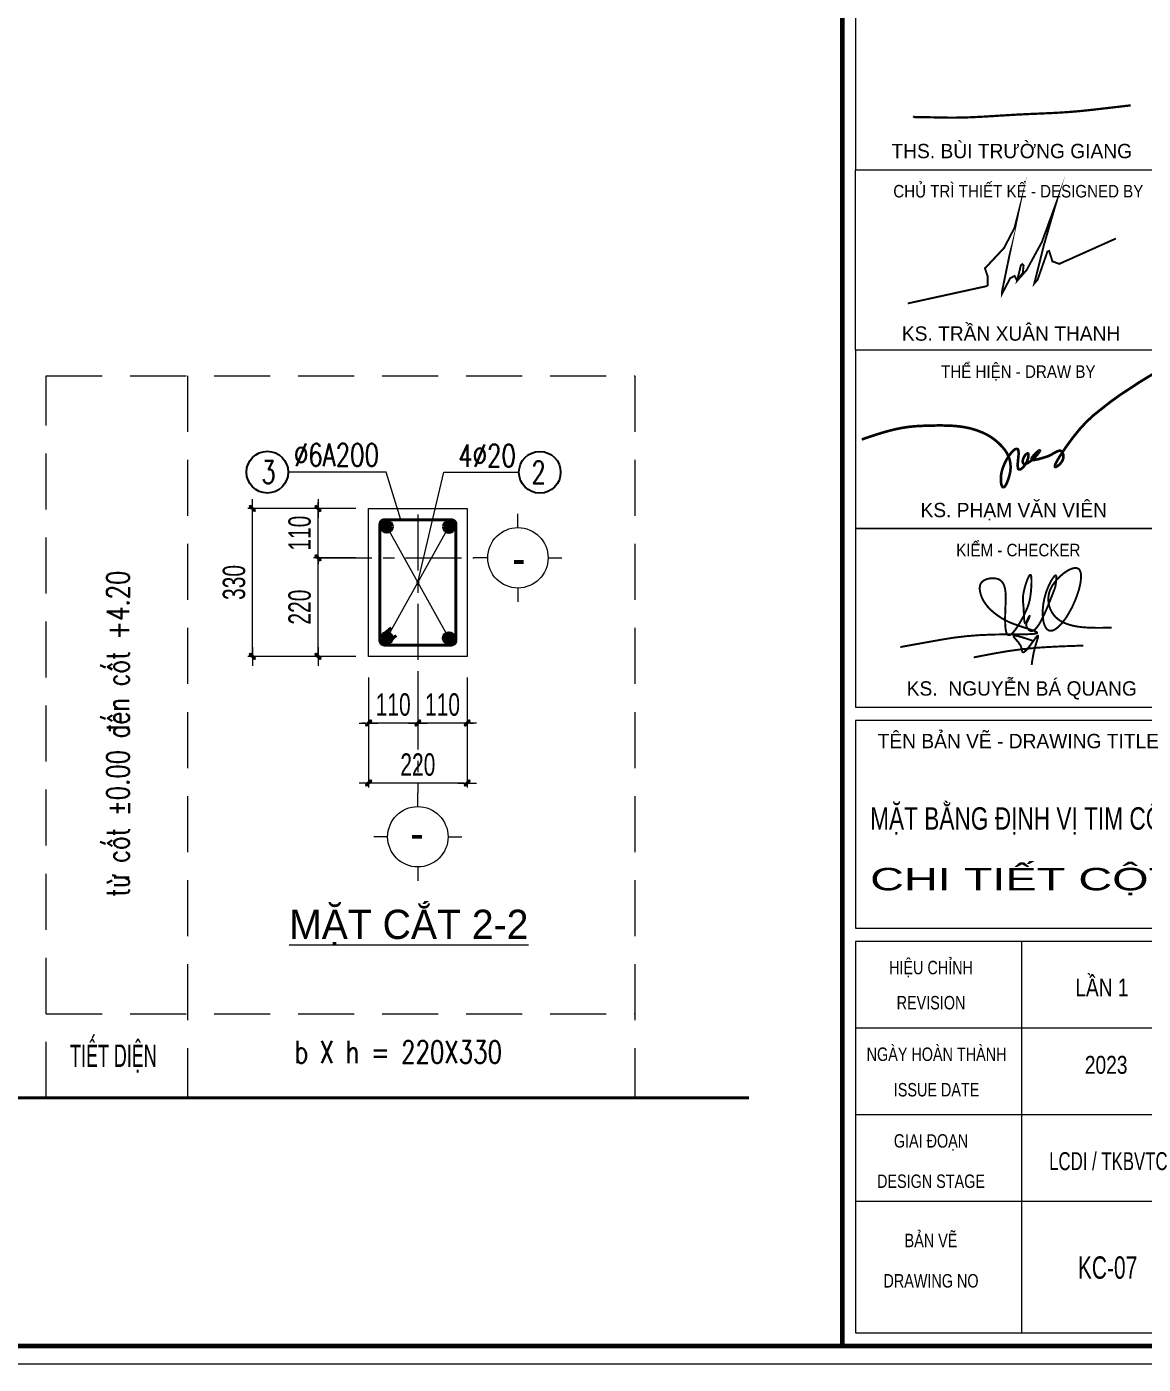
# Model space of a CAD drawing. Header units: millimetres. Extents: x -211129 to 461116, y -574633 to 115.
# Drawn here: x 74019 to 86476, y -561391 to -546468 of the extents above; entities that cross this region are included whole.
import ezdxf
from ezdxf.enums import TextEntityAlignment as Align

# ---------------------------------------------------------------- set-up
doc = ezdxf.new("R2010")
doc.units = ezdxf.units.MM
doc.header["$MEASUREMENT"] = 0
doc.header["$PDMODE"] = 32
for name, pattern in [('CENTERX2', [4, 2.5, -0.5, 0.5, -0.5]), ('DASHDOT', [1, 0.5, -0.25, 0, -0.25]), ('HIDDEN', [0.375, 0.25, -0.125])]:
    doc.linetypes.add(name, pattern=pattern)
doc.layers.get('Defpoints').update_dxf_attribs({"color": 1})
for name, color, linetype, lineweight in [('7', 7, 'Continuous', 13), ('EG Dim', 8, 'Continuous', 15), ('EG Text1', 3, 'Continuous', 20), ('EG Text2', 7, 'Continuous', 20), ('ISO', 153, 'Continuous', 13), ('Khungten_LCDI', 7, 'Continuous', 5), ('KICHTHUOC', 8, 'Continuous', 18), ('LC Dim', 8, 'Continuous', 18), ('LC ISO', 153, 'Continuous', 13), ('LC MANH DUT', 35, 'HIDDEN', 5), ('LC Net dam 1', 30, 'Continuous', 30), ('LC Net dam2', 6, 'Continuous', 40), ('LC Net dam3', 1, 'Continuous', 60), ('LC Net manh', 133, 'Continuous', 5), ('LC Net thay', 63, 'Continuous', 25), ('LC Net truc', 79, 'DASHDOT', 13), ('LC Text1', 3, 'Continuous', 20), ('LC Text2', 7, 'Continuous', 25), ('TEXT2', 7, 'Continuous', 18)]:
    doc.layers.add(name, color=color, linetype=linetype, lineweight=lineweight)
doc.styles.add('EG 1', font='VHAVANB.TTF')
doc.styles.add('EG Hai', font='VHARIALN.TTF', dxfattribs={"width": 0.7})
doc.styles.add('EG Huy', font='vnsimli.shx', dxfattribs={"width": 0.75})
doc.styles.add('HOATBIF', font='hoatbif.shx', dxfattribs={"width": 0.7})
doc.styles.add('Khungten', font='VHAVAN.TTF', dxfattribs={"width": 0.9, "height": 5000})
doc.styles.add('LC 1', font='VHAVANB.TTF')
doc.styles.add('LC 3', font='vnsimli.shx', dxfattribs={"width": 0.75})
doc.styles.add('Title', font='VHBLACK.TTF', dxfattribs={"width": 0.8})
doc.styles.add('VNAVANTH', font='VHAVANB.TTF', dxfattribs={"width": 0.6})
doc.dimstyles.new('1-100(1-40)', dxfattribs={"dimscale": 40, "dimtxt": 2.5, "dimasz": 0.35, "dimexe": 0.5, "dimexo": 0, "dimgap": 0.8, "dimtad": 1, "dimdec": 0, "dimzin": 0, "dimdsep": 46, "dimtxsty": 'HOATBIF', "dimblk1": 'DOT', "dimblk2": 'DOT', "dimsah": 1, "dimcen": -1, "dimdle": 1, "dimclrd": 256, "dimclre": 256, "dimclrt": 4, "dimadec": 3, "dimazin": 2, "dimtfac": 0.333333, "dimtdec": 0, "dimtix": 1, "dimtmove": 2, "dimatfit": 3, "dimldrblk": 'DOT', "dimfxl": 1, "dimtvp": 0.833333, "dimtolj": 1, "dimtzin": 0, "dimarcsym": 0})

# ---------------------------------------------------------------- blocks, each defined once
blk = doc.blocks.new('TIEUDE2')
at = {"layer": 'LC Text2', "color": 7, "style": 'LC 1'}
blk.add_attdef('%%UTIªU§Ò', text='', height=3.5, dxfattribs=at).set_placement((0, 0), align=Align.BOTTOM_CENTER)
blk.add_attdef('TL', text='', height=2.2, dxfattribs=at).set_placement((0, -1.8), align=Align.TOP_CENTER)
blk = doc.blocks.new('theptron1')
at = {"layer": 'LC Net dam3'}
for p, q in [((-0.5, 0), (0.5, 0)), ((-0.35, 0.35), (0.35, -0.35)), ((0.35, 0.35), (-0.35, -0.35)), ((0, 0.5), (0, -0.5))]:
    blk.add_line(p, q, dxfattribs=at)
blk.add_circle((0, 0), 0.5, dxfattribs=at)
blk = doc.blocks.new('DOT')
at = {"layer": 'LC Dim'}
blk.add_line((-3, 0), (3, 0), dxfattribs=at)
at = {"layer": 'LC Dim', "color": 4}
blk.add_line((-1, -1), (1, 1), dxfattribs=at)
blk.add_lwpolyline([(0.5, 1), (-1, -0.5), (-0.5, -1), (1, 0.5)], close=True, dxfattribs=at)
blk = doc.blocks.new('*D1258')
at = {"layer": 'Defpoints', "color": 0, "ltscale": 2, "transparency": 16777216}
for p in [(2429, -3888.6), (2597.5, -3888.6), (2597.5, -4328.6)]:
    blk.add_point(p, dxfattribs=at)
at = {"layer": 'LC Dim', "lineweight": -2, "ltscale": 2, "transparency": 16777216}
for p, q in [((2597.5, -3888.6), (2409, -3888.6)), ((2429, -4314.6), (2429, -3902.6)), ((2597.5, -4328.6), (2409, -4328.6))]:
    blk.add_line(p, q, dxfattribs=at)
at = {"layer": 'LC Dim', "lineweight": -2, "ltscale": 2, "transparency": 16777216, "xscale": 14, "yscale": 14, "zscale": 14}
for p, rotation in [((2429, -3888.6), 90), ((2429, -4328.6), 270)]:
    blk.add_blockref('DOT', p, dxfattribs=dict(at, rotation=rotation))
at = {"layer": 'LC Dim', "color": 4, "ltscale": 2, "transparency": 16777216, "insert": (2347, -4108.6), "char_height": 100, "attachment_point": 5, "rotation": 90, "style": 'HOATBIF'}
blk.add_mtext('\\A1;220', dxfattribs=at)
blk = doc.blocks.new('_Dot')
at = {"color": 0, "linetype": 'ByBlock', "lineweight": -2}
blk.add_line((-0.5, 0), (-1, 0), dxfattribs=at)
at = {"color": 0, "linetype": 'ByBlock', "const_width": 0.5}
blk.add_lwpolyline([(-0.25, 0, 1), (0.25, 0, 1)], format="xyb", close=True, dxfattribs=at)
blk = doc.blocks.new('*D1259')
at = {"layer": 'Defpoints', "color": 0, "ltscale": 2, "transparency": 16777216}
for p in [(2429, -3668.6), (2597.5, -3668.6), (2597.5, -3888.6)]:
    blk.add_point(p, dxfattribs=at)
at = {"layer": 'LC Dim', "lineweight": -2, "ltscale": 2, "transparency": 16777216}
for p, q in [((2429, -3654.6), (2429, -3640.6)), ((2597.5, -3668.6), (2409, -3668.6)), ((2429, -3888.6), (2429, -3668.6)), ((2597.5, -3888.6), (2409, -3888.6)), ((2429, -3902.6), (2429, -3916.6))]:
    blk.add_line(p, q, dxfattribs=at)
at = {"layer": 'LC Dim', "lineweight": -2, "ltscale": 2, "transparency": 16777216, "xscale": 14, "yscale": 14, "zscale": 14}
for p, rotation in [((2429, -3668.6), 270), ((2429, -3888.6), 90)]:
    blk.add_blockref('DOT', p, dxfattribs=dict(at, rotation=rotation))
at = {"layer": 'LC Dim', "color": 4, "ltscale": 2, "transparency": 16777216, "insert": (2347, -3778.6), "char_height": 100, "attachment_point": 5, "rotation": 90, "style": 'HOATBIF'}
blk.add_mtext('\\A1;110', dxfattribs=at)
blk = doc.blocks.new('*D1260')
at = {"layer": 'Defpoints', "color": 0, "ltscale": 2, "transparency": 16777216}
for p in [(2136.1, -3668.6), (2597.5, -3668.6), (2597.5, -4328.6)]:
    blk.add_point(p, dxfattribs=at)
at = {"layer": 'LC Dim', "lineweight": -2, "ltscale": 2, "transparency": 16777216}
for p, q in [((2597.5, -3668.6), (2116.1, -3668.6)), ((2136.1, -4314.6), (2136.1, -3682.6)), ((2597.5, -4328.6), (2116.1, -4328.6))]:
    blk.add_line(p, q, dxfattribs=at)
at = {"layer": 'LC Dim', "lineweight": -2, "ltscale": 2, "transparency": 16777216, "xscale": 14, "yscale": 14, "zscale": 14}
for p, rotation in [((2136.1, -3668.6), 90), ((2136.1, -4328.6), 270)]:
    blk.add_blockref('DOT', p, dxfattribs=dict(at, rotation=rotation))
at = {"layer": 'LC Dim', "color": 4, "ltscale": 2, "transparency": 16777216, "insert": (2054.1, -3998.6), "char_height": 100, "attachment_point": 5, "rotation": 90, "style": 'HOATBIF'}
blk.add_mtext('\\A1;330', dxfattribs=at)
blk = doc.blocks.new('*D1261')
at = {"layer": 'Defpoints', "color": 0, "ltscale": 2, "transparency": 16777216}
for p in [(2874.2, -4422.4), (3094.2, -4422.4), (2874.2, -4625.9)]:
    blk.add_point(p, dxfattribs=at)
at = {"layer": 'LC Dim', "lineweight": -2, "ltscale": 2, "transparency": 16777216}
for p, q in [((2874.2, -4422.4), (2874.2, -4645.9)), ((3094.2, -4422.4), (3094.2, -4645.9)), ((2860.2, -4625.9), (2846.2, -4625.9)), ((3094.2, -4625.9), (2874.2, -4625.9)), ((3108.2, -4625.9), (3122.2, -4625.9))]:
    blk.add_line(p, q, dxfattribs=at)
at = {"layer": 'LC Dim', "lineweight": -2, "ltscale": 2, "transparency": 16777216, "xscale": 14, "yscale": 14, "zscale": 14}
blk.add_blockref('DOT', (2874.2, -4625.9), dxfattribs=at)
at = {"layer": 'LC Dim', "lineweight": -2, "ltscale": 2, "transparency": 16777216, "xscale": 14, "yscale": 14, "zscale": 14, "rotation": 180}
blk.add_blockref('DOT', (3094.2, -4625.9), dxfattribs=at)
at = {"layer": 'LC Dim', "color": 4, "ltscale": 2, "transparency": 16777216, "insert": (2984.2, -4543.9), "char_height": 100, "attachment_point": 5, "style": 'HOATBIF'}
blk.add_mtext('\\A1;110', dxfattribs=at)
blk = doc.blocks.new('*D1262')
at = {"layer": 'Defpoints', "color": 0, "ltscale": 2, "transparency": 16777216}
for p in [(2654.2, -4422.4), (2874.2, -4422.4), (2654.2, -4625.9)]:
    blk.add_point(p, dxfattribs=at)
at = {"layer": 'LC Dim', "lineweight": -2, "ltscale": 2, "transparency": 16777216}
for p, q in [((2654.2, -4422.4), (2654.2, -4645.9)), ((2874.2, -4422.4), (2874.2, -4645.9)), ((2640.2, -4625.9), (2626.2, -4625.9)), ((2874.2, -4625.9), (2654.2, -4625.9)), ((2888.2, -4625.9), (2902.2, -4625.9))]:
    blk.add_line(p, q, dxfattribs=at)
at = {"layer": 'LC Dim', "lineweight": -2, "ltscale": 2, "transparency": 16777216, "xscale": 14, "yscale": 14, "zscale": 14}
blk.add_blockref('DOT', (2654.2, -4625.9), dxfattribs=at)
at = {"layer": 'LC Dim', "lineweight": -2, "ltscale": 2, "transparency": 16777216, "xscale": 14, "yscale": 14, "zscale": 14, "rotation": 180}
blk.add_blockref('DOT', (2874.2, -4625.9), dxfattribs=at)
at = {"layer": 'LC Dim', "color": 4, "ltscale": 2, "transparency": 16777216, "insert": (2764.2, -4543.9), "char_height": 100, "attachment_point": 5, "style": 'HOATBIF'}
blk.add_mtext('\\A1;110', dxfattribs=at)
blk = doc.blocks.new('*D1263')
at = {"layer": 'Defpoints', "color": 0, "ltscale": 2, "transparency": 16777216}
for p in [(2654.2, -4422.4), (3094.2, -4422.4), (2654.2, -4893.8)]:
    blk.add_point(p, dxfattribs=at)
at = {"layer": 'LC Dim', "lineweight": -2, "ltscale": 2, "transparency": 16777216}
for p, q in [((2654.2, -4422.4), (2654.2, -4913.8)), ((3094.2, -4422.4), (3094.2, -4913.8)), ((3080.2, -4893.8), (2668.2, -4893.8))]:
    blk.add_line(p, q, dxfattribs=at)
at = {"layer": 'LC Dim', "lineweight": -2, "ltscale": 2, "transparency": 16777216, "xscale": 14, "yscale": 14, "zscale": 14, "rotation": 180}
blk.add_blockref('DOT', (2654.2, -4893.8), dxfattribs=at)
at = {"layer": 'LC Dim', "lineweight": -2, "ltscale": 2, "transparency": 16777216, "xscale": 14, "yscale": 14, "zscale": 14}
blk.add_blockref('DOT', (3094.2, -4893.8), dxfattribs=at)
at = {"layer": 'LC Dim', "color": 4, "ltscale": 2, "transparency": 16777216, "insert": (2874.2, -4811.8), "char_height": 100, "attachment_point": 5, "style": 'HOATBIF'}
blk.add_mtext('\\A1;220', dxfattribs=at)
blk = doc.blocks.new('TTRUC')
at = {"layer": 'LC ISO'}
for p, q in [((0, 6.95), (0, 10.13)), ((-6.95, 0), (-10.13, 0)), ((6.95, 0), (10.13, 0)), ((0, -6.95), (0, -10.13))]:
    blk.add_line(p, q, dxfattribs=at)
at = {"layer": 'LC Net manh'}
blk.add_circle((0, 0), 6.95, dxfattribs=at)
blk = doc.blocks.new('NGUYEN BA QUANG')
at = {"layer": 'LC ISO', "const_width": 54}
for points in [[(906, 1114, 0.006821), (929, 1272, 0.011774), (937, 1340, 0.026266), (938, 1394, 0.052103), (935, 1423, 0.076783), (930, 1436, 0.163971), (923, 1442, 0.170042), (914, 1442, 0.080479), (902, 1436, 0.05585), (881, 1417, 0.031056), (847, 1375, 0.025203), (791, 1286, 0.116129), (556, 476, 0.061974), (575, 166, 0.045365), (610, 47, 0.070676), (660, -41, 0.091415), (710, -86, 0.146905), (783, -104, 0.068448), (833, -95, 0.049636), (885, -72, 0.053986), (978, -6, 0.029209), (1056, 69, 0.021304), (1134, 162, 0.025491), (1250, 329, 0.068873), (1561, 1027, 0.01773), (1596, 1171, 0.037697), (1624, 1368, 0.029037), (1623, 1453, 0.04288), (1613, 1525, 0.066726), (1590, 1583, 0.100495), (1556, 1623, 0.111871), (1508, 1644, 0.054631), (1469, 1647, 0.041179), (1426, 1643, 0.04561), (1355, 1623, 0.04967), (1225, 1558, 0.109429), (829, 1164, 0.05047), (753, 1012, 0.368126), (1079, 156, 0.040655), (1223, 90, 0.031441), (1383, 42, 0.023503), (1557, 9, 0.017084), (1742, -10, 0.011936), (1936, -19, 0.009133), (2206, -21, 0.002915), (2480, -16)], [(-3416, -557, -0.001023), (-2231, -345, -0.008385), (-1869, -289, -0.026114), (-905, -212, -0.007166), (-491, -205, 0.001773), (-49, -203, 0.009736), (200, -197, 0.025773), (331, -186, 0.054465), (383, -173, 0.09183), (397, -166, 0.386262), (399, -152, 0.129793), (379, -135, 0.036801), (321, -108, 0.016128), (184, -59, -0.006736), (-183, 62, -0.023924), (-416, 154, -0.046785), (-684, 310, -0.041509), (-918, 503, -0.092678), (-1136, 813, -0.077778), (-1199, 1035, -0.070106), (-1196, 1141, -0.201572), (-1106, 1286, -0.091887), (-982, 1343, -0.118851), (-732, 1351, -0.227561), (-543, 1208, -0.055716), (-508, 1121, -0.035741), (-487, 1019, -0.022757), (-478, 904, -0.018678), (-477, 714, 0.005361), (-493, 294, 0.022501), (-487, 25, 0.024956), (-474, -85, 0.051878), (-451, -169, 0.084004), (-427, -209, 0.302699), (-372, -224, 0.091028), (-331, -204, 0.045769), (-285, -164, 0.031407), (-218, -87, 0.026473), (-114, 66, 0.038878), (124, 530, 0.063388), (207, 831, 0.030377), (243, 1236, 0.019395), (241, 1350, 0.050857), (231, 1429, 0.089259), (221, 1451, 0.446193), (202, 1454, 0.08967), (185, 1438, 0.048315), (156, 1388, 0.024568), (114, 1288, 0.037087), (24, 971, 0.06811), (7, 722, 0.007404), (19, 571, -0.009821), (27, 442, 0.013775), (38, 214, 0.023991), (46, 154, 0.068642), (58, 113, 0.168495), (71, 99, 0.190472), (82, 99, 0.135753), (102, 116, 0.042547), (133, 165, 0.037247), (185, 280, 0.083462), (192, 310, 0.752396), (189, 311, 0.077103), (170, 286, 0.067778), (106, 135, 0.079642), (97, 52, 0.07615), (107, 12, 0.090818), (168, -77, 0.162992), (233, -111, 0.134535), (287, -101, 0.046135), (315, -85, 0.0589), (372, -33, 0.033446), (431, 44, 0.020493), (492, 142, 0.018931), (584, 325, 0.012315), (712, 617, 0.006262), (906, 1114)], [(274, -380, 0.002584), (99, -322, 0.004829), (-9, -289, 0.009549), (-104, -262, 0.02019), (-180, -245, 0.020391), (-210, -242, 0.037792), (-233, -241, 0.083891), (-249, -244, 0.129866), (-256, -250, 0.170647), (-258, -257, 0.074142), (-257, -264, 0.04333), (-253, -271, 0.038982), (-240, -290, 0.018381), (-209, -327, -0.006145), (-155, -388, -0.017161), (-112, -442, -0.029179), (-72, -502, -0.056277), (-39, -577, -0.025416), (-31, -610, -0.003247), (-24, -652, 0.033316), (-18, -677, 0.055631), (-12, -689, 0.087521), (-5, -698, 0.15828), (8, -703, 0.07777), (18, -702, 0.051495), (30, -698, 0.04838), (50, -685, 0.02792), (72, -667, 0.021215), (104, -635, 0.012757), (138, -596, 0.011354), (192, -528, 0.005945), (265, -430, -0.007904), (360, -301, -0.011483), (384, -270, -0.027823), (404, -249, -0.066961), (415, -240, -0.123545), (420, -238, -0.248584), (424, -240, -0.12084), (426, -246, -0.064597), (426, -260, -0.027008), (421, -289, -0.011306), (411, -326, -0.007085), (384, -419, 0.007773), (340, -569, 0.03162), (266, -923, 0.004795), (248, -1055)], [(-1368, -847, -0.004051), (-800, -737, -0.026384), (342, -582, -0.006339), (726, -556, -0.004215), (1111, -537, -0.002629), (1689, -517)]]:
    blk.add_lwpolyline(points, format="xyb", dxfattribs=at)
blk = doc.blocks.new('Mr. Giang')
at = {"layer": 'LC ISO', "const_width": 50}
blk.add_lwpolyline([(138, -164), (149, -174), (155, -177), (164, -181), (175, -184), (186, -185), (197, -185), (206, -185), (221, -185), (232, -185), (244, -185), (255, -185), (267, -185), (278, -185), (290, -185), (301, -185), (313, -185), (324, -185), (335, -185), (346, -186), (358, -186), (369, -186), (380, -186), (391, -186), (402, -186), (413, -187), (424, -187), (435, -187), (446, -187), (457, -187), (468, -187), (479, -188), (490, -188), (501, -188), (512, -188), (523, -189), (534, -189), (544, -189), (555, -189), (566, -190), (577, -190), (588, -190), (598, -190), (609, -191), (620, -191), (630, -191), (641, -191), (652, -192), (662, -192), (673, -192), (684, -192), (694, -193), (705, -193), (715, -193), (726, -193), (736, -194), (747, -194), (758, -194), (768, -194), (779, -194), (789, -195), (800, -195), (810, -195), (821, -195), (831, -195), (842, -196), (852, -196), (863, -196), (874, -196), (884, -196), (895, -196), (905, -196), (916, -197), (926, -197), (937, -197), (947, -197), (958, -197), (968, -197), (979, -197), (990, -197), (998, -197), (1011, -197), (1021, -197), (1032, -197), (1043, -197), (1053, -197), (1064, -197), (1075, -197), (1085, -197), (1096, -197), (1107, -196), (1117, -196), (1128, -196), (1139, -196), (1149, -196), (1160, -196), (1171, -195), (1182, -195), (1192, -195), (1203, -195), (1214, -195), (1224, -194), (1235, -194), (1246, -194), (1257, -194), (1268, -193), (1278, -193), (1289, -193), (1300, -192), (1311, -192), (1322, -192), (1332, -191), (1343, -191), (1354, -191), (1365, -190), (1376, -190), (1386, -189), (1397, -189), (1408, -189), (1419, -188), (1430, -188), (1441, -187), (1452, -187), (1462, -186), (1473, -186), (1484, -185), (1495, -185), (1506, -184), (1517, -184), (1528, -183), (1539, -183), (1549, -182), (1560, -182), (1571, -181), (1582, -181), (1593, -180), (1604, -180), (1615, -179), (1626, -179), (1637, -178), (1648, -177), (1658, -177), (1669, -176), (1680, -176), (1691, -175), (1702, -174), (1713, -174), (1724, -173), (1735, -173), (1746, -172), (1757, -171), (1768, -171), (1778, -170), (1789, -169), (1800, -169), (1811, -168), (1822, -168), (1833, -167), (1844, -166), (1855, -166), (1866, -165), (1877, -164), (1888, -164), (1898, -163), (1909, -162), (1920, -162), (1931, -161), (1942, -160), (1953, -160), (1964, -159), (1975, -158), (1986, -158), (1996, -157), (2007, -156), (2018, -155), (2029, -155), (2040, -154), (2051, -153), (2062, -153), (2069, -152), (2083, -151), (2094, -151), (2105, -150), (2116, -149), (2127, -149), (2138, -148), (2149, -147), (2159, -147), (2170, -146), (2181, -145), (2192, -145), (2203, -144), (2214, -143), (2224, -143), (2235, -142), (2246, -141), (2257, -141), (2268, -140), (2278, -139), (2289, -139), (2300, -138), (2311, -137), (2322, -137), (2333, -136), (2343, -135), (2354, -135), (2365, -134), (2376, -134), (2387, -133), (2397, -132), (2408, -132), (2419, -131), (2430, -130), (2441, -130), (2451, -129), (2462, -129), (2473, -128), (2487, -127), (2495, -127), (2505, -126), (2516, -126), (2527, -125), (2538, -125), (2549, -124), (2560, -124), (2570, -123), (2581, -123), (2592, -122), (2603, -122), (2614, -121), (2624, -121), (2635, -120), (2646, -120), (2657, -119), (2668, -119), (2679, -118), (2689, -118), (2700, -117), (2711, -117), (2722, -116), (2733, -116), (2744, -115), (2754, -115), (2765, -114), (2776, -114), (2787, -113), (2798, -113), (2809, -112), (2819, -112), (2830, -111), (2841, -111), (2852, -111), (2863, -110), (2874, -110), (2884, -109), (2895, -109), (2906, -108), (2917, -108), (2928, -107), (2939, -107), (2949, -106), (2960, -106), (2971, -106), (2982, -105), (2993, -105), (3004, -104), (3014, -104), (3025, -103), (3036, -103), (3047, -102), (3058, -102), (3069, -101), (3079, -101), (3090, -100), (3101, -100), (3112, -99), (3123, -99), (3134, -98), (3144, -98), (3155, -97), (3166, -97), (3177, -96), (3188, -96), (3199, -95), (3209, -95), (3220, -94), (3231, -94), (3242, -93), (3253, -93), (3264, -92), (3274, -92), (3285, -91), (3296, -91), (3307, -90), (3318, -89), (3329, -89), (3339, -88), (3350, -88), (3361, -87), (3372, -86), (3383, -86), (3394, -85), (3404, -85), (3415, -84), (3426, -83), (3437, -83), (3448, -82), (3458, -81), (3469, -81), (3480, -80), (3491, -79), (3502, -79), (3513, -78), (3523, -77), (3534, -76), (3545, -76), (3556, -75), (3567, -74), (3577, -73), (3588, -73), (3599, -72), (3610, -71), (3621, -70), (3632, -69), (3642, -69), (3651, -68), (3664, -67), (3675, -66), (3686, -65), (3696, -64), (3707, -63), (3718, -62), (3729, -62), (3740, -61), (3750, -60), (3761, -59), (3772, -58), (3783, -57), (3794, -56), (3804, -55), (3815, -54), (3826, -53), (3837, -52), (3848, -51), (3858, -50), (3869, -49), (3880, -48), (3891, -47), (3902, -46), (3912, -45), (3923, -44), (3934, -43), (3945, -41), (3955, -40), (3966, -39), (3977, -38), (3988, -37), (3999, -36), (4009, -35), (4020, -34), (4031, -33), (4042, -31), (4053, -30), (4063, -29), (4074, -28), (4085, -27), (4096, -26), (4106, -24), (4117, -23), (4128, -22), (4139, -21), (4150, -20), (4160, -19), (4171, -17), (4182, -16), (4193, -15), (4203, -14), (4214, -12), (4225, -11), (4236, -10), (4247, -9), (4257, -8), (4268, -6), (4279, -5), (4290, -4), (4300, -3), (4311, -1), (4322, 0), (4333, 1), (4343, 2), (4354, 4), (4365, 5), (4376, 6), (4387, 7), (4397, 9), (4408, 10), (4419, 11), (4430, 12), (4440, 14), (4451, 15), (4462, 16), (4473, 17), (4483, 19), (4494, 20), (4505, 21), (4516, 22), (4527, 24), (4537, 25), (4548, 26), (4559, 27), (4570, 29), (4580, 30), (4591, 31), (4602, 32), (4613, 34), (4623, 35), (4634, 36), (4645, 37), (4656, 39), (4667, 40), (4677, 41), (4688, 42), (4699, 44), (4710, 45), (4720, 46), (4731, 47), (4742, 49), (4753, 50), (4764, 51), (4774, 52), (4785, 53), (4796, 55), (4807, 56), (4817, 57), (4828, 58), (4839, 60), (4850, 61), (4860, 62), (4871, 63), (4882, 65), (4893, 66), (4904, 67), (4914, 68), (4925, 69), (4936, 71), (4947, 72), (4957, 73), (4968, 74), (4979, 76), (4990, 77)], dxfattribs=at)
blk = doc.blocks.new('lcdi fix')
at = {"layer": 'Defpoints', "lineweight": 0}
blk.add_lwpolyline([(-1200, -14850), (-1200, 14850), (40800, 14850), (40800, -14850)], close=True, dxfattribs=at)
at = {"layer": 'Khungten_LCDI', "color": 5, "lineweight": 60}
blk.add_line((36600, 14650), (36600, -14650), dxfattribs=at)
at = {"layer": 'Khungten_LCDI', "color": 9, "lineweight": 15}
for p, q in [((38600, -10133), (38600, -14500)), ((40450, -11100), (36750, -11100)), ((40450, -12067), (36750, -12067)), ((40450, -13033), (36750, -13033))]:
    blk.add_line(p, q, dxfattribs=at)
at = {"layer": 'Khungten_LCDI', "color": 5, "lineweight": 60}
blk.add_lwpolyline([(0, -14650), (0, 14650), (40600, 14650), (40600, -14650)], close=True, dxfattribs=at)
at = {"layer": 'Khungten_LCDI', "color": 9, "lineweight": 15}
for points in [[(36750, -1522), (40450, -1522), (40450, 446), (36750, 446)], [(36750, -1522), (40450, -1522), (40450, -3535), (36750, -3535)], [(36750, -5526), (40450, -5526), (40450, -3535), (36750, -3535)], [(36750, -7517), (40450, -7517), (40450, -5526), (36750, -5526)], [(36750, -9983), (40450, -9983), (40450, -7667), (36750, -7667)], [(36750, -14500), (40450, -14500), (40450, -10133), (36750, -10133)]]:
    blk.add_lwpolyline(points, close=True, dxfattribs=at)
at = {"layer": 'LC ISO', "const_width": 21.6}
for points in [[(38223, -2819), (38225, -2715), (38194, -2623), (38407, -2395), (38524, -2170), (38559, -2033), (38386, -2871), (38384, -2907), (38424, -2831), (38475, -2733), (38525, -2708), (38553, -2761), (38616, -2673), (38625, -2590), (38611, -2575), (38594, -2590), (38553, -2761), (38659, -2641), (38828, -2331), (38987, -1897), (38850, -2368), (38749, -2773), (38744, -2793), (38781, -2750), (38891, -2436), (38910, -2429), (38947, -2545), (39023, -2573), (39655, -2290)], [(37333, -3014), (38223, -2819)]]:
    blk.add_lwpolyline(points, dxfattribs=at)
at = {"layer": 'LC ISO', "const_width": 29.4}
blk.add_lwpolyline([(36820, -4532, -0.005589), (36989, -4475, -0.022453), (37203, -4416, -0.038343), (37420, -4384, -0.012299), (37598, -4377, -0.014061), (37778, -4377, -0.032435), (37955, -4393, -0.065887), (38169, -4456, -0.127402), (38414, -4647, -0.217203), (38474, -4901, -0.056046), (38441, -5010, -0.054981), (38419, -5051, -0.074917), (38408, -5062, -0.192631), (38398, -5066, -0.190426), (38389, -5060, -0.079856), (38381, -5046, -0.067464), (38372, -5000, -0.089823), (38386, -4872, -0.10427), (38491, -4676, -0.05658), (38522, -4647, -0.102761), (38543, -4637, -0.411767), (38565, -4649, -0.072182), (38568, -4664, -0.042063), (38568, -4712, 0.006515), (38560, -4797, 0.050846), (38561, -4843, 0.084642), (38565, -4859, 0.316888), (38580, -4867, 0.10557), (38595, -4862, 0.079173), (38621, -4840, 0.148897), (38679, -4718, 0.074472), (38679, -4697, 0.295229), (38672, -4687, 0.15701), (38666, -4688, 0.097298), (38650, -4700, 0.165018), (38616, -4769, 0.085117), (38617, -4789, 0.384735), (38637, -4804, 0.083003), (38655, -4801, 0.044183), (38675, -4792, 0.048448), (38722, -4759, 0.055197), (38788, -4688, 0.06223), (38806, -4659, 0.356145), (38806, -4653, 0.296448), (38800, -4654, 0.057996), (38762, -4684, 0.048541), (38723, -4728, 0.086608), (38714, -4746, 0.314867), (38717, -4757, 0.149234), (38731, -4761, 0.047589), (38753, -4759, 0.030742), (38810, -4746, 0.010919), (38888, -4722, 0.058476), (38947, -4694, -0.021304), (38991, -4669, -0.046344), (39013, -4660, -0.096698), (39032, -4658, -0.153723), (39049, -4665, -0.103714), (39061, -4682, -0.235546), (39057, -4769, -0.124446), (39000, -4831, -0.115248), (38981, -4839, -0.439421), (38974, -4834, -0.101123), (38974, -4824, -0.053735), (38987, -4792, -0.025453), (39029, -4720, -0.033469), (39248, -4420, -0.059013), (39491, -4194, -0.0344), (39818, -3959, -0.023249), (40123, -3771)], format="xyb", dxfattribs=at)
at = {"layer": 'ISO', "xscale": 0.5, "yscale": 0.5, "zscale": 0.5}
blk.add_blockref('Mr. Giang', (37324, -843), dxfattribs=at)
at = {"layer": 'LC Net dam 1', "xscale": 0.4, "yscale": 0.4, "zscale": 0.4}
blk.add_blockref('NGUYEN BA QUANG', (38616, -6625), dxfattribs=at)
at = {"color": 7}
for s, style, p in [('ths. bïi tr\xadêng giang', 'VNAVANTH', (38493, -1394)), ('ks. TRÇN XU¢N THANH ', 'VNAVANTH', (38515, -3430)), ('ks. PH¹M V¡N VI£N', 'VNAVANTH', (38515, -5399)), ('ks.  NGUYÔN B¸ QUANG', 'VNAVANTH', (38605, -7390)), ('tªn b¶n vÏ - drawing title', 'Khungten', (38566, -7977))]:
    blk.add_text(s, height=160, dxfattribs=dict(at, style=style)).set_placement(p, align=Align.CENTER)
for s, height, style, width, p in [('chñ tr× thiÕt kÕ - designed by', 140, 'Khungten', 0.9, (38566, -1832)), ('thÓ hiÖn - draw by', 140, 'Khungten', 0.9, (38566, -3845)), ('kiÓm - checker', 140, 'Khungten', 0.9, (38566, -5836)), ('hiÖu chØnh', 150, 'Khungten', 0.8, (37592, -10499)), ('revision', 150, 'Khungten', 0.8, (37592, -10891)), ('ngµy hoµn thµnh', 150, 'Khungten', 0.8, (37654, -11466)), ('issue date', 150, 'Khungten', 0.8, (37654, -11862)), ('giai ®o¹n', 150, 'Khungten', 0.8, (37592, -12433)), ('lcdi / TKBVTC', 200, 'Title', 0.7, (39571, -12684)), ('design stage', 150, 'Khungten', 0.8, (37592, -12883)), ('b¶n vÏ', 150, 'Khungten', 0.8, (37592, -13544)), ('drawing nO', 150, 'Khungten', 0.8, (37592, -13994))]:
    blk.add_text(s, height=height, dxfattribs=dict(at, style=style, width=width)).set_placement(p, align=Align.CENTER)
at = {"color": 7, "style": 'Khungten', "width": 0.8}
for tag, p in [('REVISION', (39499, -10746)), ('NGAYHT', (39546, -11609))]:
    blk.add_attdef(tag, text='', height=200, dxfattribs=at).set_placement(p, align=Align.CENTER)
at = {"layer": 'LC Text1', "color": 3, "style": 'LC 1', "width": 1.834006}
for tag, p, p2 in [('TENBANVE1', (36913, -8886), (40339, -8886)), ('TENBANVE2', (36913, -9562), (40339, -9562))]:
    blk.add_attdef(tag, text='', height=250, dxfattribs=at).set_placement(p, p2, align=Align.FIT)
at = {"layer": 'LC Text1', "style": 'Title', "width": 0.7}
blk.add_attdef('SOBANVE', text='', height=250, dxfattribs=at).set_placement((39562, -13896), align=Align.CENTER)
blk = doc.blocks.new('fdsg')
at = {"layer": '7'}
blk.add_lwpolyline([(3094.2, -3668.6), (3094.2, -4328.6), (2654.2, -4328.6), (2654.2, -3668.6)], close=True, dxfattribs=at)
at = {"layer": 'LC Dim', "ltscale": 2}
for p, q in [((2732.7, -3506.3), (2295.7, -3506.3)), ((2798.7, -3719.2), (2732.7, -3506.3)), ((3049.6, -3506.8), (3325.5, -3506.8)), ((2735.3, -4247), (3012.6, -3749.7)), ((2735.3, -3750.1), (3012.6, -4247.5))]:
    blk.add_line(p, q, dxfattribs=at)
at = {"layer": 'LC MANH DUT', "ltscale": 1000}
for p, q in [((1846.1, -3076.7), (1846.1, -6298.2)), ((1214.9, -5923.9), (3842.4, -5923.9)), ((1214.9, -6298.2), (3842.4, -6298.2))]:
    blk.add_line(p, q, dxfattribs=at)
blk.add_lwpolyline([(1214.9, -6298.2), (1214.9, -3076.7), (3842.4, -3076.7), (3842.4, -6298.2)], dxfattribs=at)
at = {"layer": 'LC Net dam2'}
for p, q in [((2705, -4243.6), (2755.4, -4200.3)), ((2727.7, -4277.9), (2778.1, -4234.6))]:
    blk.add_line(p, q, dxfattribs=at)
blk.add_lwpolyline([(3043.4, -3739.2), (3043.4, -4257.9, -0.414214), (3023.4, -4277.9), (2725, -4277.9, -0.414214), (2705, -4257.9), (2705, -3739.2, -0.414214), (2725, -3719.2), (3023.4, -3719.2, -0.414214)], format="xyb", close=True, dxfattribs=at)
at = {"layer": 'LC Net dam2', "ltscale": 2}
blk.add_lwpolyline([(-2339, -6298.2), (4352, -6298.2)], dxfattribs=at)
at = {"layer": 'LC Net truc', "linetype": 'CENTERX2', "ltscale": 100}
for p, q in [((2874.2, -3694.6), (2874.2, -4937.1)), ((2419.4, -3888.6), (3124.4, -3888.6))]:
    blk.add_line(p, q, dxfattribs=at)
at = {"layer": 'LC Text2', "linetype": 'ByBlock'}
for centre in [(2202.6, -3506.3), (3418.5, -3506.8)]:
    blk.add_circle(centre, 93.1, dxfattribs=at)
at = {"layer": 'EG Dim', "yscale": 42.40098003740422}
for p, xscale, zscale, rotation in [((2735.3, -3750.1), 42.40098003740422, 42.40098003740422, 90), ((3013.1, -3750.1), -42.40098003740422, 42.40098003745079, 270), ((2735.3, -4247), -42.40098003740422, 42.40098003745079, 90), ((3013.1, -4247), 42.40098003740422, 42.40098003740422, 270)]:
    blk.add_blockref('theptron1', p, dxfattribs=dict(at, xscale=xscale, zscale=zscale, rotation=rotation))
at = {"layer": 'EG Text2'}
ref = blk.add_blockref('TIEUDE2', (2833.7, -5629), dxfattribs=dict(at, xscale=38.47888938407414, yscale=38.47888938407414, zscale=38.47888938407414))
ref.add_attrib('%%UTIªU§Ò', '%%UmÆt c¾t 2-2', dxfattribs={"layer": 'TEXT2', "color": 7, "height": 130.68, "style": 'EG 1'}).set_placement((2833.7, -5629), align=Align.BOTTOM_CENTER)
at = {"layer": 'KICHTHUOC', "xscale": 19.39036266761832, "yscale": 19.39036266761832, "zscale": 19.39036266761832}
for p in [(3320.9, -3888.6), (2874.2, -5133.5)]:
    blk.add_blockref('TTRUC', p, dxfattribs=at)
at = {"layer": 'EG Text1', "color": 3, "style": 'EG Huy', "width": 0.75}
blk.add_text('tõ cèt %%P0.00 ®Õn cèt +4.20', height=100, rotation=90, dxfattribs=at).set_placement((1585.5, -5401.4))
blk.add_text('b X h = 220X330', height=100, dxfattribs=at).set_placement((2323.9, -6143.9))
at = {"layer": 'EG Text2', "lineweight": -2, "style": 'EG Hai', "width": 0.7}
blk.add_text('tiÕt diÖn', height=100, dxfattribs=at).set_placement((1322.2, -6160.6))
at = {"layer": 'LC Text1', "ltscale": 0.2, "style": 'LC 1', "width": 0.9}
for p in [(3324.7, -4010), (2870.6, -5236.3)]:
    blk.add_text('-', height=150, dxfattribs=at).set_placement(p, align=Align.BOTTOM_CENTER)
at = {"layer": 'LC Text2', "linetype": 'ByBlock', "style": 'LC 3', "width": 0.75}
for s, p in [('%%C6A200', (2321.2, -3479.1)), ('4%%C20', (3054.5, -3482.7))]:
    blk.add_text(s, height=100, dxfattribs=at).set_placement(p)
for s, p in [('3', (2207.9, -3506.3)), ('2', (3413.3, -3506.8))]:
    blk.add_text(s, height=100, dxfattribs=at).set_placement(p, align=Align.MIDDLE_CENTER)
at = {"layer": 'LC Dim', "ltscale": 2}
for base, p1, p2, angle, picture, middle in [((2136.1, -3668.6), (2597.5, -4328.6), (2597.5, -3668.6), 90, '*D1260', (2054.1, -3998.6)), ((2429, -3668.6), (2597.5, -3888.6), (2597.5, -3668.6), 90, '*D1259', (2347, -3778.6)), ((2429, -3888.6), (2597.5, -4328.6), (2597.5, -3888.6), 90, '*D1258', (2347, -4108.6)), ((2654.2, -4625.9), (2874.2, -4422.4), (2654.2, -4422.4), 180, '*D1262', (2764.2, -4543.9)), ((2654.2, -4893.8), (3094.2, -4422.4), (2654.2, -4422.4), 180, '*D1263', (2874.2, -4811.8)), ((2874.2, -4625.9), (3094.2, -4422.4), (2874.2, -4422.4), 180, '*D1261', (2984.2, -4543.9))]:
    dim = blk.add_linear_dim(base=base, p1=p1, p2=p2, angle=angle, dimstyle='1-100(1-40)', override={"dimlfac": 0.5}, dxfattribs=at)
    dim.commit()
    dim.dimension.update_dxf_attribs({"geometry": picture, "text_midpoint": middle})
blk.add_leader([(2874.2, -3998), (2990.4, -3506.8), (3325.5, -3506.8)], dimstyle='1-100(1-40)', override={"dimlfac": 0.5}, dxfattribs=at)

msp = doc.modelspace()

# ---------------------------------------------------------------- block references
at = {"layer": 'LC Dim', "xscale": 2.5, "yscale": 2.5, "zscale": 2.5}
msp.add_blockref('fdsg', (71197.2, -542672.2), dxfattribs=at)
at = {"layer": 'LC Net thay'}
ref = msp.add_blockref('lcdi fix', (46516.3, -546541.2), dxfattribs=at)
ref.add_attrib('TENBANVE2', 'CHI TIÕT CéT', dxfattribs={"layer": 'LC Text1', "height": 250, "style": 'Title', "width": 1.383161}).set_placement((83429, -556103.7), (86855.5, -556103.7), align=Align.FIT)
ref.add_attrib('NGAYHT', '2023', dxfattribs={"layer": 'LC Text1', "height": 200, "style": 'Khungten', "width": 0.8}).set_placement((86062.4, -558150.6), align=Align.CENTER)
ref.add_attrib('REVISION', 'lÇn 1', dxfattribs={"layer": 'LC Text1', "height": 200, "style": 'Khungten', "width": 0.8}).set_placement((86015.1, -557287.5), align=Align.CENTER)
ref.add_attrib('SOBANVE', 'KC-07', dxfattribs={"layer": 'LC Text1', "height": 250, "style": 'Title', "width": 0.7}).set_placement((86078.3, -560437.4), align=Align.CENTER)
ref.add_attrib('TENBANVE1', 'MÆT B»NG §ÞNH VÞ TIM CéT', dxfattribs={"layer": 'LC Text1', "height": 250, "style": 'Title', "width": 0.637641}).set_placement((83429, -555427), (86855.5, -555427), align=Align.FIT)

doc.saveas('drawing.dxf')
